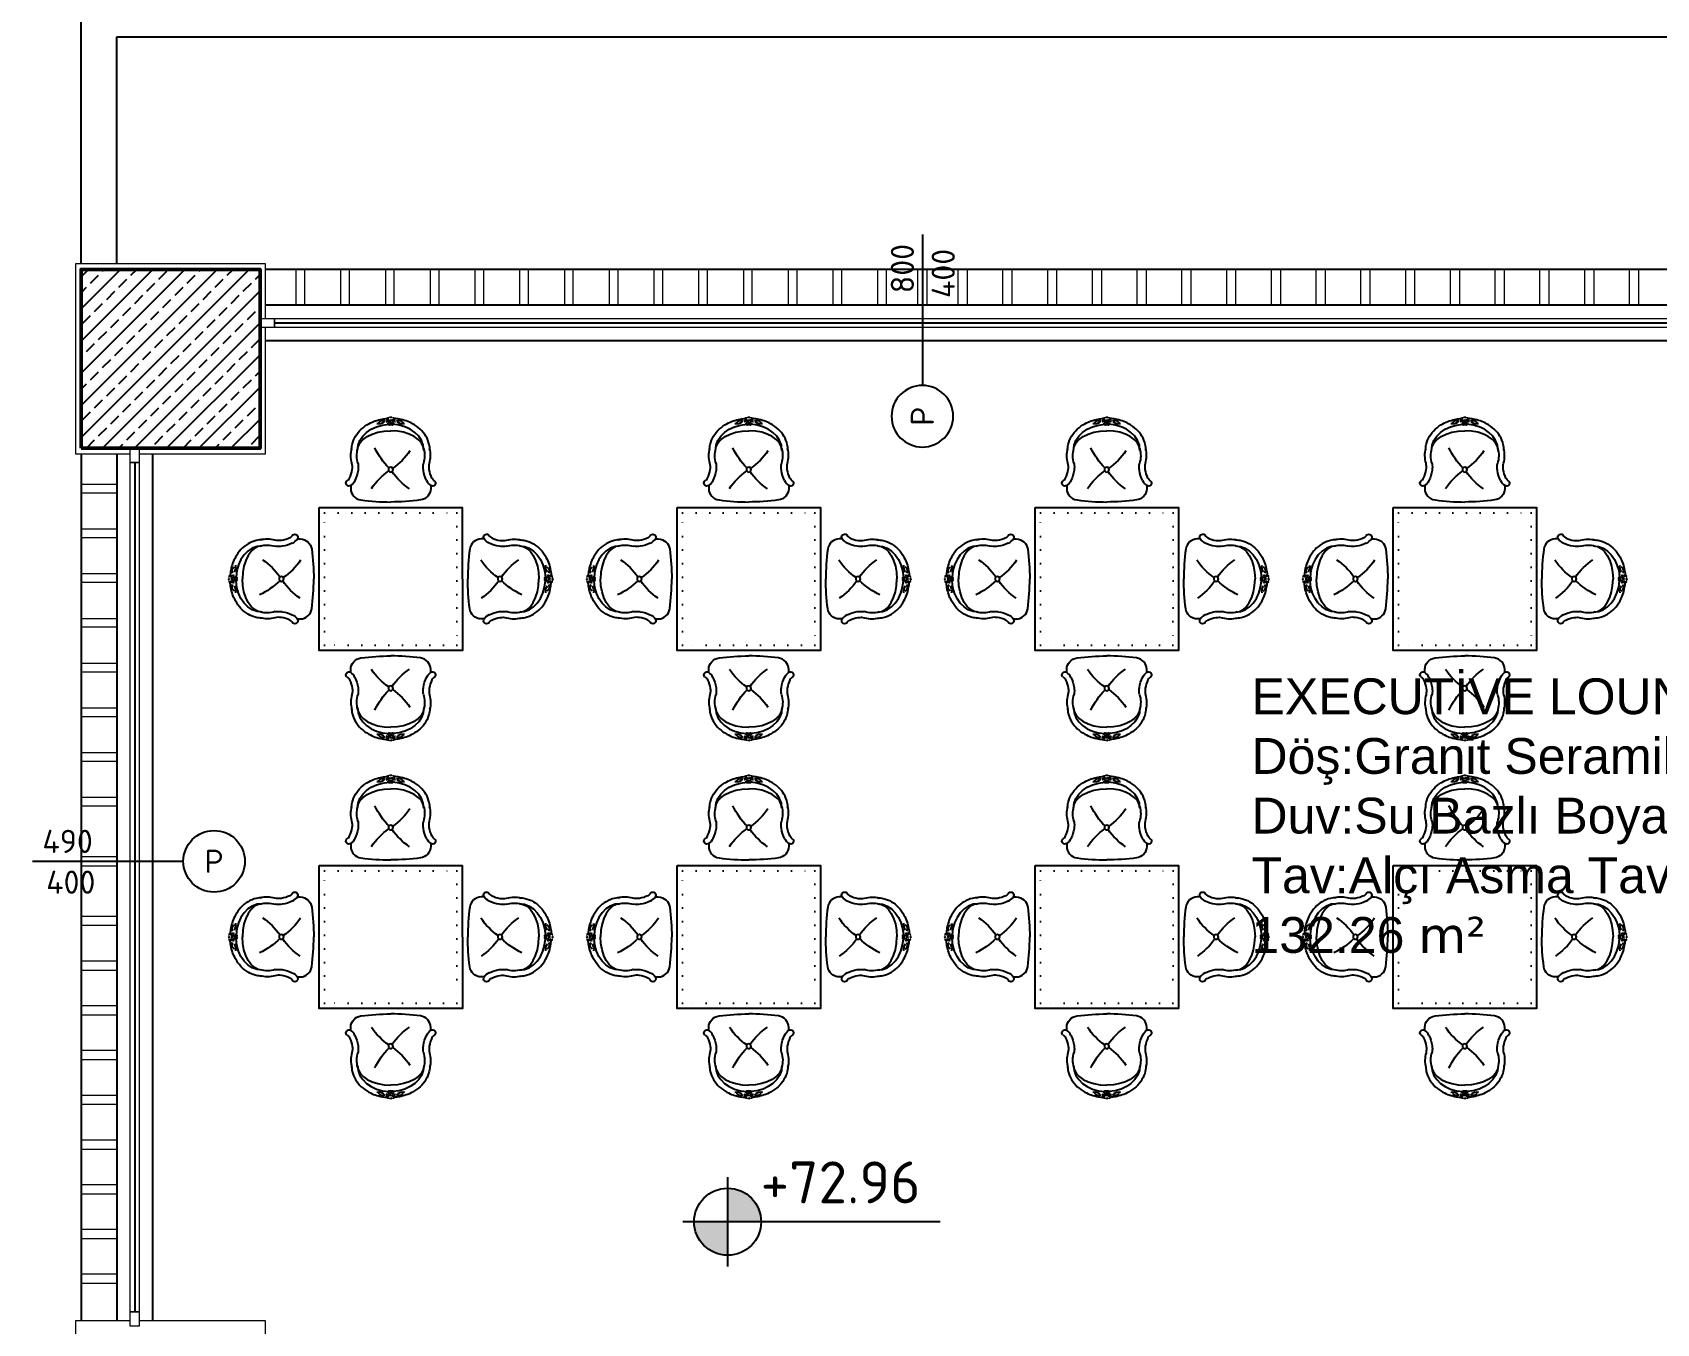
# Model space of a CAD drawing. Header units: millimetres. Extents: x 1443065 to 1517367, y 3763150 to 3779068.
# Drawn here: x 1512138 to 1513045, y 3768858 to 3769579 of the extents above; entities that cross this region are included whole.
import ezdxf
from ezdxf.enums import TextEntityAlignment as Align

# ---------------------------------------------------------------- set-up
doc = ezdxf.new("R2010")
doc.units = ezdxf.units.MM
doc.linetypes.add('DOT', pattern=[0.25, 0, -0.25])
for name, color, linetype, lineweight in [('GOR-2', 139, 'Continuous', 5), ('MAHAL', 52, 'Continuous', 13), ('MERDIVEN', 4, 'Continuous', 20), ('SIVA', 3, 'Continuous', 9), ('TASIYICI', 170, 'Continuous', 50)]:
    doc.layers.add(name, color=color, linetype=linetype, lineweight=lineweight)
for name, color, linetype in [('m-DOG_gor', 8, 'Continuous'), ('m-TAR_duvar', 8, 'Continuous'), ('m-TFR_', 1, 'Continuous'), ('m-TFR_vitrifiye', 1, 'Continuous'), ('m-YAZ_kot', 7, 'Continuous'), ('m-YAZ_poz', 7, 'Continuous')]:
    doc.layers.add(name, color=color, linetype=linetype)
doc.styles.add('mono', font='isocpeur.ttf')
doc.styles.get("Standard").update_dxf_attribs({"font": 'arial.ttf'})

# ---------------------------------------------------------------- blocks, each defined once
blk = doc.blocks.new('m-penpoz')
blk.add_line((0, -1.625), (0, 0))
blk.add_circle((0, 0.332), 0.332)
blk.add_attdef('POZNO', text='', height=0.18).set_placement((0, 0.332), align=Align.MIDDLE)
blk.add_attdef('HEIGHT', text='', height=0.18, rotation=90).set_placement((0.069, -1.625), align=Align.TOP_LEFT)
blk.add_attdef('WIDTH', text='', height=0.18, rotation=90).set_placement((0, -1.625), align=Align.BOTTOM_LEFT)
blk = doc.blocks.new('m-plankot')
h = blk.add_hatch(color=256)
h.paths.add_polyline_path([(0, 0.144), (0, 0), (0.144, 0, 0.414214)])
h.paths.add_polyline_path([(0, -0.144), (0, 0), (-0.144, 0, 0.414214)])
for p, q in [((0, 0.192), (0, -0.192)), ((0.9136, 0), (-0.192, 0))]:
    blk.add_line(p, q)
blk.add_circle((0, 0), 0.144)
blk.add_attdef('INCEKOT', (0.1868, 0.1), '', height=0.18)
blk.add_attdef('KABAKOT', text='', height=0.18).set_placement((0.1868, -0.1), align=Align.TOP_LEFT)
blk = doc.blocks.new('KOL18')
for points in [[(-65.19, 99.16, -0.184286), (-67.54, 99.22, -0.07929), (-71.9, 101.47, -0.092405), (-74.37, 104.13, 0.136219), (-80.14, 110.01, 0.084764)], [(-22.67, 99.16, 0.184286), (-20.32, 99.22, 0.07929), (-15.96, 101.47, 0.092405), (-13.49, 104.13, -0.136219), (-7.72, 110.01, -0.084764)], [(-65.06, 95.79), (-64.35, 95.08, -0.020587), (-63.84, 94.59, -0.371699), (-63.39, 86.02, -0.030941), (-74.34, 73.46, -0.030941)], [(-68.67, 96.11, 0.145757), (-64.92, 95.81, 0.145757)], [(-22.8, 95.79), (-23.51, 95.08, 0.020587), (-24.02, 94.59, 0.371699), (-24.47, 86.02, 0.030941), (-13.53, 73.46, 0.030941)], [(-19.19, 96.11, -0.145757), (-22.94, 95.81, -0.145757)], [(-100.03, 64.32, 0.184286), (-100.09, 66.67, 0.07929), (-102.35, 71.03, 0.092405), (-105, 73.5, -0.136219), (-110.89, 79.26, -0.084764)], [(-96.66, 64.19), (-95.96, 63.48, 0.020587), (-95.46, 62.97, 0.371699), (-86.89, 62.52, 0.030941), (-74.34, 73.46, 0.030941)], [(8.8, 64.19), (8.09, 63.48, -0.020587), (7.6, 62.97, -0.371699), (-0.97, 62.52, -0.030941), (-13.53, 73.46, -0.030941)], [(12.17, 64.32, -0.184286), (12.23, 66.67, -0.07929), (14.48, 71.03, -0.092405), (17.14, 73.5, 0.136219), (23.02, 79.26, 0.084764)], [(-96.99, 67.8, -0.145757), (-96.69, 64.04, -0.145757)], [(9.13, 67.8, 0.145757), (8.83, 64.04, 0.145757)], [(-100.03, 21.8, -0.184286), (-100.09, 19.45, -0.07929), (-102.35, 15.09, -0.092405), (-105, 12.62, 0.136219), (-110.89, 6.85, 0.084764)], [(-96.99, 18.31, 0.145757), (-96.69, 22.07, 0.145757)], [(-96.66, 21.92), (-95.96, 22.64, -0.020587), (-95.46, 23.15, -0.371699), (-86.89, 23.6, -0.030941), (-74.34, 12.65, -0.030941)], [(8.8, 21.92), (8.09, 22.64, 0.020587), (7.6, 23.15, 0.371699), (-0.97, 23.6, 0.030941), (-13.53, 12.65, 0.030941)], [(9.13, 18.31, -0.145757), (8.83, 22.07, -0.145757)], [(12.17, 21.8, 0.184286), (12.23, 19.45, 0.07929), (14.48, 15.09, 0.092405), (17.14, 12.62, -0.136219), (23.02, 6.85, -0.084764)], [(-65.06, -9.67), (-64.35, -8.97, 0.020587), (-63.84, -8.48, 0.371699), (-63.39, 0.1, 0.030941), (-74.34, 12.65, 0.030941)], [(-22.8, -9.67), (-23.51, -8.97, -0.020587), (-24.02, -8.48, -0.371699), (-24.47, 0.1, -0.030941), (-13.53, 12.65, -0.030941)], [(-65.19, -13.04, 0.184286), (-67.54, -13.1, 0.07929), (-71.9, -15.36, 0.092405), (-74.37, -18.01, -0.136219), (-80.14, -23.9, -0.084764)], [(-68.67, -10, -0.145757), (-64.92, -9.7, -0.145757)], [(-19.19, -10, 0.145757), (-22.94, -9.7, 0.145757)], [(-22.67, -13.04, -0.184286), (-20.32, -13.1, -0.07929), (-15.96, -15.36, -0.092405), (-13.49, -18.01, 0.136219), (-7.72, -23.9, 0.084764)]]:
    blk.add_lwpolyline(points, format="xyb")
blk.add_lwpolyline([(-43.93, -13.51), (12.64, 43.06), (-43.93, 99.63), (-100.5, 43.06)], close=True)
at = {"linetype": 'DOT', "ltscale": 30}
blk.add_lwpolyline([(-43.93, -9.27), (8.4, 43.06), (-43.93, 95.38), (-96.26, 43.06)], close=True, dxfattribs=at)
for centre in [(-87.13, 86.26), (-0.73, 86.26), (-87.13, -0.14), (-0.73, -0.14)]:
    blk.add_circle(centre, 1.32)
for centre, radius, start, end in [((-101.63, 107.25), 2.4, 70.0139, 171.53847), ((-104.01, 112.67), 5.08, 280.08305, 326.19727), ((16.15, 112.67), 5.08, 213.80273, 259.91695), ((13.77, 107.25), 2.4, 8.46153, 109.9861), ((-113.54, 103.14), 5.08, 303.80273, 349.91695), ((-108.12, 100.76), 2.4, 98.46153, 199.9861), ((-108.12, 105.23), 0.744, 108.30045, 248.0375), ((-107.1, 106.41), 1.01, 142.43548, 191.59776), ((-107.09, 104.46), 0.946, 110.15486, 270.85951), ((-107.28, 106.23), 1.01, 78.40224, 127.56452), ((-106.41, 105.25), 1.13, 219.42496, 325.6596), ((-106.03, 105.83), 0.896, 166.85407, 252.75593), ((-106.7, 105.16), 0.896, 17.24407, 103.14593), ((-106.11, 107.25), 0.744, 21.9625, 161.69955), ((-105.75, 103.97), 0.806, 207.31754, 25.79234), ((-105.33, 106.22), 0.946, 359.14049, 159.84514), ((-106.12, 105.54), 1.13, 304.3404, 50.57504), ((-104.84, 104.88), 0.806, 244.20766, 62.68246), ((-124.17, 94.18), 37.87, 349.9294, 10.78682), ((-89.43, 95.05), 14.36, 27.10795, 60.96679), ((-66.01, 109.44), 13.21, 216.43739, 233.54974), ((-21.85, 109.44), 13.21, 306.45026, 323.56261), ((1.56, 95.05), 14.36, 119.03321, 152.89205), ((37.11, 87.88), 37.87, 159.59604, 180.45345), ((16.98, 104.88), 0.806, 117.31754, 295.79234), ((17.47, 106.22), 0.946, 20.15486, 180.85951), ((17.89, 103.97), 0.806, 154.20766, 332.68246), ((18.26, 105.54), 1.13, 129.42496, 235.6596), ((18.24, 107.25), 0.744, 18.30045, 158.0375), ((18.55, 105.25), 1.13, 214.3404, 320.57504), ((18.84, 105.16), 0.896, 76.85407, 162.75593), ((18.17, 105.83), 0.896, 287.24407, 13.14593), ((19.42, 106.23), 1.01, 52.43548, 101.59776), ((19.23, 104.46), 0.946, 269.14049, 69.84514), ((19.24, 106.41), 1.01, 348.40224, 37.56452), ((20.26, 105.23), 0.744, 291.9625, 71.69955), ((20.26, 100.76), 2.4, 340.0139, 81.53847), ((25.68, 103.14), 5.08, 190.08305, 236.19727), ((-62.65, 113.99), 18.87, 233.54974, 251.38263), ((-65.33, 97.47), 1.7, 278.82429, 85.40802), ((-22.54, 97.47), 1.7, 94.59198, 261.17571), ((-25.21, 113.99), 18.87, 288.61737, 306.45026), ((-88.75, 124.1), 37.87, 249.59604, 270.45345), ((-50.09, 78.34), 37.87, 169.9294, 190.78682), ((-79.21, 123.3), 37.87, 259.9294, 280.78682), ((-8.65, 49.22), 37.87, 79.9294, 100.78682), ((36.31, 78.34), 37.87, 169.9294, 190.78682), ((7.19, 123.3), 37.87, 259.9294, 280.78682), ((-95.92, 88.55), 14.36, 209.03321, 242.89205), ((-110.31, 65.14), 13.21, 36.45026, 53.56261), ((-114.87, 61.78), 18.87, 18.61737, 36.45026), ((27, 61.78), 18.87, 143.54974, 161.38263), ((22.45, 65.14), 13.21, 126.43739, 143.54974), ((8.06, 88.55), 14.36, 297.10795, 330.96679), ((-98.34, 64.45), 1.7, 184.59198, 351.17571), ((10.48, 64.45), 1.7, 188.82429, 355.40802), ((-98.34, 21.66), 1.7, 8.82429, 175.40802), ((-114.87, 24.34), 18.87, 323.54974, 341.38263), ((10.48, 21.66), 1.7, 4.59198, 171.17571), ((27, 24.34), 18.87, 198.61737, 216.45026), ((-95.92, -2.44), 14.36, 117.10795, 150.96679), ((-110.31, 20.97), 13.21, 306.43739, 323.54974), ((-50.09, 7.78), 37.87, 169.21318, 190.0706), ((36.31, 7.78), 37.87, 169.21318, 190.0706), ((22.45, 20.97), 13.21, 216.45026, 233.56261), ((8.06, -2.44), 14.36, 29.03321, 62.89205), ((-79.21, -37.18), 37.87, 79.21318, 100.0706), ((7.19, -37.18), 37.87, 79.21318, 100.0706), ((-88.75, -37.98), 37.87, 89.54655, 110.40396), ((-124.17, -8.06), 37.87, 349.21318, 10.0706), ((-8.65, 36.89), 37.87, 259.21318, 280.0706), ((37.11, -1.76), 37.87, 179.54655, 200.40396), ((-113.54, -17.02), 5.08, 10.08305, 56.19727), ((-108.12, -14.64), 2.4, 160.0139, 261.53847), ((-107.09, -18.34), 0.946, 89.14049, 249.84514), ((-106.41, -19.13), 1.13, 34.3404, 140.57504), ((-105.75, -17.85), 0.806, 334.20766, 152.68246), ((-104.84, -18.76), 0.806, 297.31754, 115.79234), ((-89.43, -8.93), 14.36, 299.03321, 332.89205), ((-66.01, -23.32), 13.21, 126.45026, 143.56261), ((-62.65, -27.88), 18.87, 108.61737, 126.45026), ((-65.33, -11.35), 1.7, 274.59198, 81.17571), ((-22.54, -11.35), 1.7, 98.82429, 265.40802), ((-25.21, -27.88), 18.87, 53.54974, 71.38263), ((-21.85, -23.32), 13.21, 36.43739, 53.54974), ((1.56, -8.93), 14.36, 207.10795, 240.96679), ((16.98, -18.76), 0.806, 64.20766, 242.68246), ((17.89, -17.85), 0.806, 27.31754, 205.79234), ((18.55, -19.13), 1.13, 39.42496, 145.6596), ((19.23, -18.34), 0.946, 290.15486, 90.85951), ((20.26, -14.64), 2.4, 278.46153, 19.9861), ((25.68, -17.02), 5.08, 123.80273, 169.91695), ((-108.12, -19.12), 0.744, 111.9625, 251.69955), ((-107.1, -20.3), 1.01, 168.40224, 217.56452), ((-107.28, -20.11), 1.01, 232.43548, 281.59776), ((-106.03, -19.71), 0.896, 107.24407, 193.14593), ((-106.7, -19.04), 0.896, 256.85407, 342.75593), ((-106.11, -21.13), 0.744, 198.30045, 338.0375), ((-105.33, -20.1), 0.946, 200.15486, 0.85951), ((-106.12, -19.42), 1.13, 309.42496, 55.6596), ((-101.63, -21.13), 2.4, 188.46153, 289.9861), ((-104.01, -26.55), 5.08, 33.80273, 79.91695), ((16.15, -26.55), 5.08, 100.08305, 146.19727), ((13.77, -21.13), 2.4, 250.0139, 351.53847), ((17.47, -20.1), 0.946, 179.14049, 339.84514), ((18.26, -19.42), 1.13, 124.3404, 230.57504), ((18.24, -21.13), 0.744, 201.9625, 341.69955), ((18.84, -19.04), 0.896, 197.24407, 283.14593), ((18.17, -19.71), 0.896, 346.85407, 72.75593), ((19.42, -20.11), 1.01, 258.40224, 307.56452), ((19.24, -20.3), 1.01, 322.43548, 11.59776), ((20.26, -19.12), 0.744, 288.30045, 68.0375)]:
    blk.add_arc(centre, radius, start, end)
for centre, major_axis, ratio, start_param, end_param in [((-94.76, 93.88), (-13.13, -13.13), 0.784294, 3.141593, 4.653117), ((-94.76, 93.88), (-13.13, -13.13), 0.58937, 3.141593, 4.712389), ((6.89, 93.88), (-13.13, 13.13), 0.58937, 3.141593, 4.712389), ((6.89, 93.88), (-13.13, 13.13), 0.784294, 3.141593, 4.653117), ((-94.76, -7.77), (-13.13, 13.13), 0.784294, 0, 1.511524), ((-94.76, -7.77), (-13.13, 13.13), 0.58937, 0, 1.570796), ((6.89, -7.77), (-13.13, -13.13), 0.58937, 0, 1.570796), ((6.89, -7.77), (-13.13, -13.13), 0.784294, 0, 1.511524)]:
    blk.add_ellipse(centre, major_axis=major_axis, ratio=ratio, start_param=start_param, end_param=end_param)
at = {"extrusion": (0, 0, -1)}
for centre, major_axis, ratio, start_param, end_param in [((6.89, 93.88), (-13.13, 13.13), 0.784294, 0, 1.511524), ((6.89, 93.88), (-13.13, 13.13), 0.58937, 0, 1.570796), ((-94.76, 93.88), (-13.13, -13.13), 0.784294, 0, 1.511524), ((-94.76, 93.88), (-13.13, -13.13), 0.58937, 0, 1.570796), ((6.89, -7.77), (-13.13, -13.13), 0.58937, 3.141593, 4.712389), ((6.89, -7.77), (-13.13, -13.13), 0.784294, 3.141593, 4.653117), ((-94.76, -7.77), (-13.13, 13.13), 0.58937, 3.141593, 4.712389), ((-94.76, -7.77), (-13.13, 13.13), 0.784294, 3.141593, 4.653117)]:
    blk.add_ellipse(centre, major_axis=major_axis, ratio=ratio, start_param=start_param, end_param=end_param, dxfattribs=at)
for points in [[(-79.29, 109.35), (-80.06, 110.11), (-80.91, 110.79), (-83.22, 112.26), (-84.77, 112.92), (-88.02, 113.75), (-89.73, 113.92), (-93.18, 113.8), (-94.92, 113.51), (-99.1, 112.28), (-101.49, 111.12), (-104.5, 109.04), (-105.29, 108.43), (-106.04, 107.77)], [(-8.57, 109.35), (-7.8, 110.11), (-6.95, 110.79), (-4.64, 112.26), (-3.09, 112.92), (0.16, 113.75), (1.87, 113.92), (5.32, 113.8), (7.06, 113.51), (11.24, 112.28), (13.63, 111.12), (16.63, 109.04), (17.43, 108.43), (18.18, 107.77)], [(-110.22, 78.42), (-110.99, 79.19), (-111.67, 80.04), (-113.14, 82.35), (-113.79, 83.9), (-114.62, 87.15), (-114.79, 88.86), (-114.67, 92.31), (-114.38, 94.05), (-113.15, 98.23), (-111.99, 100.62), (-109.92, 103.62), (-109.3, 104.42), (-108.64, 105.17)], [(22.36, 78.42), (23.12, 79.19), (23.81, 80.04), (25.27, 82.35), (25.93, 83.9), (26.76, 87.15), (26.93, 88.86), (26.81, 92.31), (26.52, 94.05), (25.29, 98.23), (24.13, 100.62), (22.06, 103.62), (21.44, 104.42), (20.78, 105.17)], [(-110.22, 7.7), (-110.99, 6.93), (-111.67, 6.08), (-113.14, 3.77), (-113.79, 2.22), (-114.62, -1.03), (-114.79, -2.74), (-114.67, -6.19), (-114.38, -7.94), (-113.15, -12.11), (-111.99, -14.5), (-109.92, -17.51), (-109.3, -18.3), (-108.64, -19.05)], [(22.36, 7.7), (23.12, 6.93), (23.81, 6.08), (25.27, 3.77), (25.93, 2.22), (26.76, -1.03), (26.93, -2.74), (26.81, -6.19), (26.52, -7.94), (25.29, -12.11), (24.13, -14.5), (22.06, -17.51), (21.44, -18.3), (20.78, -19.05)], [(-79.29, -23.23), (-80.06, -24), (-80.91, -24.68), (-83.22, -26.15), (-84.77, -26.8), (-88.02, -27.63), (-89.73, -27.8), (-93.18, -27.68), (-94.92, -27.39), (-99.1, -26.16), (-101.49, -25), (-104.5, -22.93), (-105.29, -22.31), (-106.04, -21.65)], [(-8.57, -23.23), (-7.8, -24), (-6.95, -24.68), (-4.64, -26.15), (-3.09, -26.8), (0.16, -27.63), (1.87, -27.8), (5.32, -27.68), (7.06, -27.39), (11.24, -26.16), (13.63, -25), (16.63, -22.93), (17.43, -22.31), (18.18, -21.65)]]:
    blk.add_open_spline(points, degree=3, knots=[3.141593, 3.141593, 3.141593, 3.141593, 3.314865, 3.314865, 3.578001, 3.578001, 3.841138, 3.841138, 4.104274, 4.104274, 4.483114, 4.483114, 4.625517, 4.625517, 4.625517, 4.625517])

msp = doc.modelspace()

# ---------------------------------------------------------------- hatches: boundary and pattern name
at = {"layer": 'm-TAR_duvar'}
h = msp.add_hatch(dxfattribs=at)
h.set_pattern_fill('ANSI33', color=256, scale=2)
h.set_pattern_definition([(45, (-82570.414, -4962.345), (-8.98025612, 8.98025612), []), (45, (-82561.433, -4962.345), (-8.98025612, 8.98025612), [6.35, -3.175])])
h.paths.add_polyline_path([(1512265.07, 3769447.09), (1512165.07, 3769447.09), (1512165.07, 3769347.09), (1512265.07, 3769347.09)])

# ---------------------------------------------------------------- linework, layer by layer
at = {"layer": 'GOR-2'}
for points in [[(1512165.07, 3769447.09), (1512165.25, 3769447.09)], [(1512165.07, 3769427.09), (1512165.25, 3769427.09)]]:
    msp.add_lwpolyline(points, dxfattribs=at)
at = {"layer": 'm-DOG_gor', "linetype": 'Continuous'}
for p, q in [((1513062.07, 3769447.09), (1512268.07, 3769447.09)), ((1513062.07, 3769427.09), (1512268.07, 3769427.09)), ((1513057.07, 3769417.09), (1512273.07, 3769417.09)), ((1513062.07, 3769407.09), (1512268.07, 3769407.09)), ((1512165.07, 3769344.09), (1512165.07, 3768859.58)), ((1512185.07, 3769344.09), (1512185.07, 3768859.58)), ((1512205.07, 3769344.09), (1512205.07, 3768859.58)), ((1512195.07, 3769339.09), (1512195.07, 3768864.58))]:
    msp.add_line(p, q, dxfattribs=at)
at = {"layer": 'm-TFR_vitrifiye'}
for p, q in [((1512165.07, 3769450.09), (1512165.07, 3769597.09)), ((1512185.07, 3769450.09), (1512185.07, 3769577.09)), ((1512185.07, 3769577.09), (1514765.07, 3769577.09))]:
    msp.add_line(p, q, dxfattribs=at)
at = {"layer": 'MERDIVEN'}
for points in [[(1512265.07, 3769419.59), (1512273.07, 3769419.59), (1512273.07, 3769414.59), (1512265.07, 3769414.59)], [(1513057.07, 3769414.59), (1512273.07, 3769414.59), (1512273.07, 3769419.59), (1513057.07, 3769419.59)], [(1512192.57, 3769339.09), (1512192.57, 3769347.09), (1512197.57, 3769347.09), (1512197.57, 3769339.09)], [(1512197.57, 3768864.58), (1512192.57, 3768864.58), (1512192.57, 3769339.09), (1512197.57, 3769339.09)], [(1512192.57, 3768856.58), (1512192.57, 3768864.58), (1512197.57, 3768864.58), (1512197.57, 3768856.58)]]:
    msp.add_lwpolyline(points, close=True, dxfattribs=at)
at = {"layer": 'SIVA'}
for points in [[(1512268.07, 3769419.59), (1512268.07, 3769450.09), (1512162.07, 3769450.09), (1512162.07, 3769344.09), (1512192.57, 3769344.09)], [(1512197.57, 3769344.09), (1512268.07, 3769344.09), (1512268.07, 3769414.59)], [(1512192.57, 3768859.58), (1512162.07, 3768859.58), (1512162.07, 3768753.58), (1512192.57, 3768753.58)], [(1512197.57, 3768753.58), (1512268.07, 3768753.58), (1512268.07, 3768859.58), (1512197.57, 3768859.58)]]:
    msp.add_lwpolyline(points, dxfattribs=at)
for points in [[(1512285.07, 3769447.09), (1512285.07, 3769427.09), (1512290.07, 3769427.09), (1512290.07, 3769447.09)], [(1512310.07, 3769447.09), (1512310.07, 3769427.09), (1512315.07, 3769427.09), (1512315.07, 3769447.09)], [(1512335.07, 3769447.09), (1512335.07, 3769427.09), (1512340.07, 3769427.09), (1512340.07, 3769447.09)], [(1512360.07, 3769447.09), (1512360.07, 3769427.09), (1512365.07, 3769427.09), (1512365.07, 3769447.09)], [(1512385.07, 3769447.09), (1512385.07, 3769427.09), (1512390.07, 3769427.09), (1512390.07, 3769447.09)], [(1512410.07, 3769447.09), (1512410.07, 3769427.09), (1512415.07, 3769427.09), (1512415.07, 3769447.09)], [(1512435.07, 3769447.09), (1512435.07, 3769427.09), (1512440.07, 3769427.09), (1512440.07, 3769447.09)], [(1512460.07, 3769447.09), (1512460.07, 3769427.09), (1512465.07, 3769427.09), (1512465.07, 3769447.09)], [(1512485.07, 3769447.09), (1512485.07, 3769427.09), (1512490.07, 3769427.09), (1512490.07, 3769447.09)], [(1512510.07, 3769447.09), (1512510.07, 3769427.09), (1512515.07, 3769427.09), (1512515.07, 3769447.09)], [(1512535.07, 3769447.09), (1512535.07, 3769427.09), (1512540.07, 3769427.09), (1512540.07, 3769447.09)], [(1512560.07, 3769447.09), (1512560.07, 3769427.09), (1512565.07, 3769427.09), (1512565.07, 3769447.09)], [(1512585.07, 3769447.09), (1512585.07, 3769427.09), (1512590.07, 3769427.09), (1512590.07, 3769447.09)], [(1512610.07, 3769447.09), (1512610.07, 3769427.09), (1512615.07, 3769427.09), (1512615.07, 3769447.09)], [(1512637.57, 3769447.09), (1512637.57, 3769427.09), (1512632.57, 3769427.09), (1512632.57, 3769447.09)], [(1512660.07, 3769447.09), (1512660.07, 3769427.09), (1512655.07, 3769427.09), (1512655.07, 3769447.09)], [(1512685.07, 3769447.09), (1512685.07, 3769427.09), (1512680.07, 3769427.09), (1512680.07, 3769447.09)], [(1512710.07, 3769447.09), (1512710.07, 3769427.09), (1512705.07, 3769427.09), (1512705.07, 3769447.09)], [(1512735.07, 3769447.09), (1512735.07, 3769427.09), (1512730.07, 3769427.09), (1512730.07, 3769447.09)], [(1512760.07, 3769447.09), (1512760.07, 3769427.09), (1512755.07, 3769427.09), (1512755.07, 3769447.09)], [(1512785.07, 3769447.09), (1512785.07, 3769427.09), (1512780.07, 3769427.09), (1512780.07, 3769447.09)], [(1512810.07, 3769447.09), (1512810.07, 3769427.09), (1512805.07, 3769427.09), (1512805.07, 3769447.09)], [(1512835.07, 3769447.09), (1512835.07, 3769427.09), (1512830.07, 3769427.09), (1512830.07, 3769447.09)], [(1512860.07, 3769447.09), (1512860.07, 3769427.09), (1512855.07, 3769427.09), (1512855.07, 3769447.09)], [(1512885.07, 3769447.09), (1512885.07, 3769427.09), (1512880.07, 3769427.09), (1512880.07, 3769447.09)], [(1512910.07, 3769447.09), (1512910.07, 3769427.09), (1512905.07, 3769427.09), (1512905.07, 3769447.09)], [(1512935.07, 3769447.09), (1512935.07, 3769427.09), (1512930.07, 3769427.09), (1512930.07, 3769447.09)], [(1512960.07, 3769447.09), (1512960.07, 3769427.09), (1512955.07, 3769427.09), (1512955.07, 3769447.09)], [(1512985.07, 3769447.09), (1512985.07, 3769427.09), (1512980.07, 3769427.09), (1512980.07, 3769447.09)], [(1513010.07, 3769447.09), (1513010.07, 3769427.09), (1513005.07, 3769427.09), (1513005.07, 3769447.09)], [(1513035.07, 3769447.09), (1513035.07, 3769427.09), (1513030.07, 3769427.09), (1513030.07, 3769447.09)], [(1512165.07, 3769327.09), (1512185.07, 3769327.09), (1512185.07, 3769322.09), (1512165.07, 3769322.09)], [(1512165.07, 3769302.09), (1512185.07, 3769302.09), (1512185.07, 3769297.09), (1512165.07, 3769297.09)], [(1512165.07, 3769277.09), (1512185.07, 3769277.09), (1512185.07, 3769272.09), (1512165.07, 3769272.09)], [(1512165.07, 3769252.09), (1512185.07, 3769252.09), (1512185.07, 3769247.09), (1512165.07, 3769247.09)], [(1512165.07, 3769227.09), (1512185.07, 3769227.09), (1512185.07, 3769222.09), (1512165.07, 3769222.09)], [(1512165.07, 3769202.09), (1512185.07, 3769202.09), (1512185.07, 3769197.09), (1512165.07, 3769197.09)], [(1512165.07, 3769177.09), (1512185.07, 3769177.09), (1512185.07, 3769172.09), (1512165.07, 3769172.09)], [(1512165.07, 3769152.09), (1512185.07, 3769152.09), (1512185.07, 3769147.09), (1512165.07, 3769147.09)], [(1512165.07, 3769113.83), (1512185.07, 3769113.83), (1512185.07, 3769118.83), (1512165.07, 3769118.83)], [(1512165.07, 3769080.57), (1512185.07, 3769080.57), (1512185.07, 3769085.57), (1512165.07, 3769085.57)], [(1512165.07, 3769055.57), (1512185.07, 3769055.57), (1512185.07, 3769060.57), (1512165.07, 3769060.57)], [(1512165.07, 3769030.57), (1512185.07, 3769030.57), (1512185.07, 3769035.57), (1512165.07, 3769035.57)], [(1512165.07, 3769005.57), (1512185.07, 3769005.57), (1512185.07, 3769010.57), (1512165.07, 3769010.57)], [(1512165.07, 3768980.57), (1512185.07, 3768980.57), (1512185.07, 3768985.57), (1512165.07, 3768985.57)], [(1512165.07, 3768955.57), (1512185.07, 3768955.57), (1512185.07, 3768960.57), (1512165.07, 3768960.57)], [(1512165.07, 3768930.57), (1512185.07, 3768930.57), (1512185.07, 3768935.57), (1512165.07, 3768935.57)], [(1512165.07, 3768905.57), (1512185.07, 3768905.57), (1512185.07, 3768910.57), (1512165.07, 3768910.57)], [(1512165.07, 3768880.57), (1512185.07, 3768880.57), (1512185.07, 3768885.57), (1512165.07, 3768885.57)]]:
    msp.add_lwpolyline(points, close=True, dxfattribs=at)
at = {"layer": 'TASIYICI'}
msp.add_lwpolyline([(1512165.07, 3769347.09), (1512265.07, 3769347.09), (1512265.07, 3769447.09), (1512165.07, 3769447.09)], close=True, dxfattribs=at)

# ---------------------------------------------------------------- block references
at = {"layer": 'm-TFR_', "xscale": -1, "rotation": 225.0004505932714}
for p in [(1512338.69, 3769335.6), (1512538.69, 3769335.6), (1512738.69, 3769335.6), (1512938.69, 3769335.6), (1512338.69, 3769135.6), (1512538.69, 3769135.6), (1512738.69, 3769135.6), (1512938.69, 3769135.6)]:
    msp.add_blockref('KOL18', p, dxfattribs=at)
at = {"layer": 'm-YAZ_kot'}
ref = msp.add_blockref('m-plankot', (1512526.29, 3768914.94), dxfattribs=dict(at, xscale=129.9375, yscale=129.9375, zscale=129.9375))
ref.add_attrib('INCEKOT', '+72.96', dxfattribs={"layer": '0', "height": 23.389, "rotation": 0, "style": 'mono'}).set_placement((1512544.71, 3768918.24), align=Align.BOTTOM_LEFT)
at = {"layer": 'm-YAZ_poz'}
ref = msp.add_blockref('m-penpoz', (1512635.07, 3769382.24), dxfattribs=dict(at, xscale=-51.83999999999998, yscale=51.83999999999998, zscale=51.83999999999998, rotation=179.9995494033126))
ref.add_attrib('WIDTH', '800', dxfattribs={"layer": '0', "height": 12.96, "rotation": 90, "style": 'mono'}).set_placement((1512634.28, 3769461.3), align=Align.BOTTOM_RIGHT)
ref.add_attrib('HEIGHT', '400', dxfattribs={"layer": '0', "height": 12.96, "rotation": 90, "style": 'mono'}).set_placement((1512657.09, 3769458.55), align=Align.BOTTOM_RIGHT)
ref.add_attrib('POZNO', 'P', dxfattribs={"layer": '0', "height": 12.96, "rotation": 90, "style": 'mono'}).set_placement((1512635.07, 3769365.03), align=Align.MIDDLE_CENTER)
ref = msp.add_blockref('m-penpoz', (1512222.2, 3769116.33), dxfattribs=dict(at, xscale=51.83999999999998, yscale=51.83999999999998, zscale=51.83999999999998, rotation=270.0004505966874))
ref.add_attrib('WIDTH', '490', dxfattribs={"layer": '0', "height": 12.96, "style": 'mono'}).set_placement((1512171.65, 3769117.12), align=Align.BOTTOM_RIGHT)
ref.add_attrib('HEIGHT', '400', dxfattribs={"layer": '0', "height": 12.96, "style": 'mono'}).set_placement((1512173.09, 3769094.32), align=Align.BOTTOM_RIGHT)
ref.add_attrib('POZNO', 'P', dxfattribs={"layer": '0', "height": 12.96, "style": 'mono'}).set_placement((1512239.41, 3769116.33), align=Align.MIDDLE_CENTER)

# ---------------------------------------------------------------- texts
at = {"layer": 'MAHAL', "insert": (1512818.9, 3769064.91), "char_height": 20, "width": 346.9943, "attachment_point": 7}
msp.add_mtext('\\pt220;{\\f@Arial Unicode MS|b0|i0|c162|p34;EXECUT}İ{\\f@Arial Unicode MS|b0|i0|c162|p34;VE LOUNGE\\P\\ptz;Dö}ş{\\f@Arial Unicode MS|b0|i0|c162|p34;:Granit Seramik 60x60\\PDuv:Su Bazl}ı{\\f@Arial Unicode MS|b0|i0|c162|p34; Boya\\PTav:Alç}ı{\\f@Arial Unicode MS|b0|i0|c162|p34; Asma Tavan\\P132.26 \\fVerdana|b0|i0|c162|p34;m²}', dxfattribs=at)

doc.saveas('drawing.dxf')
